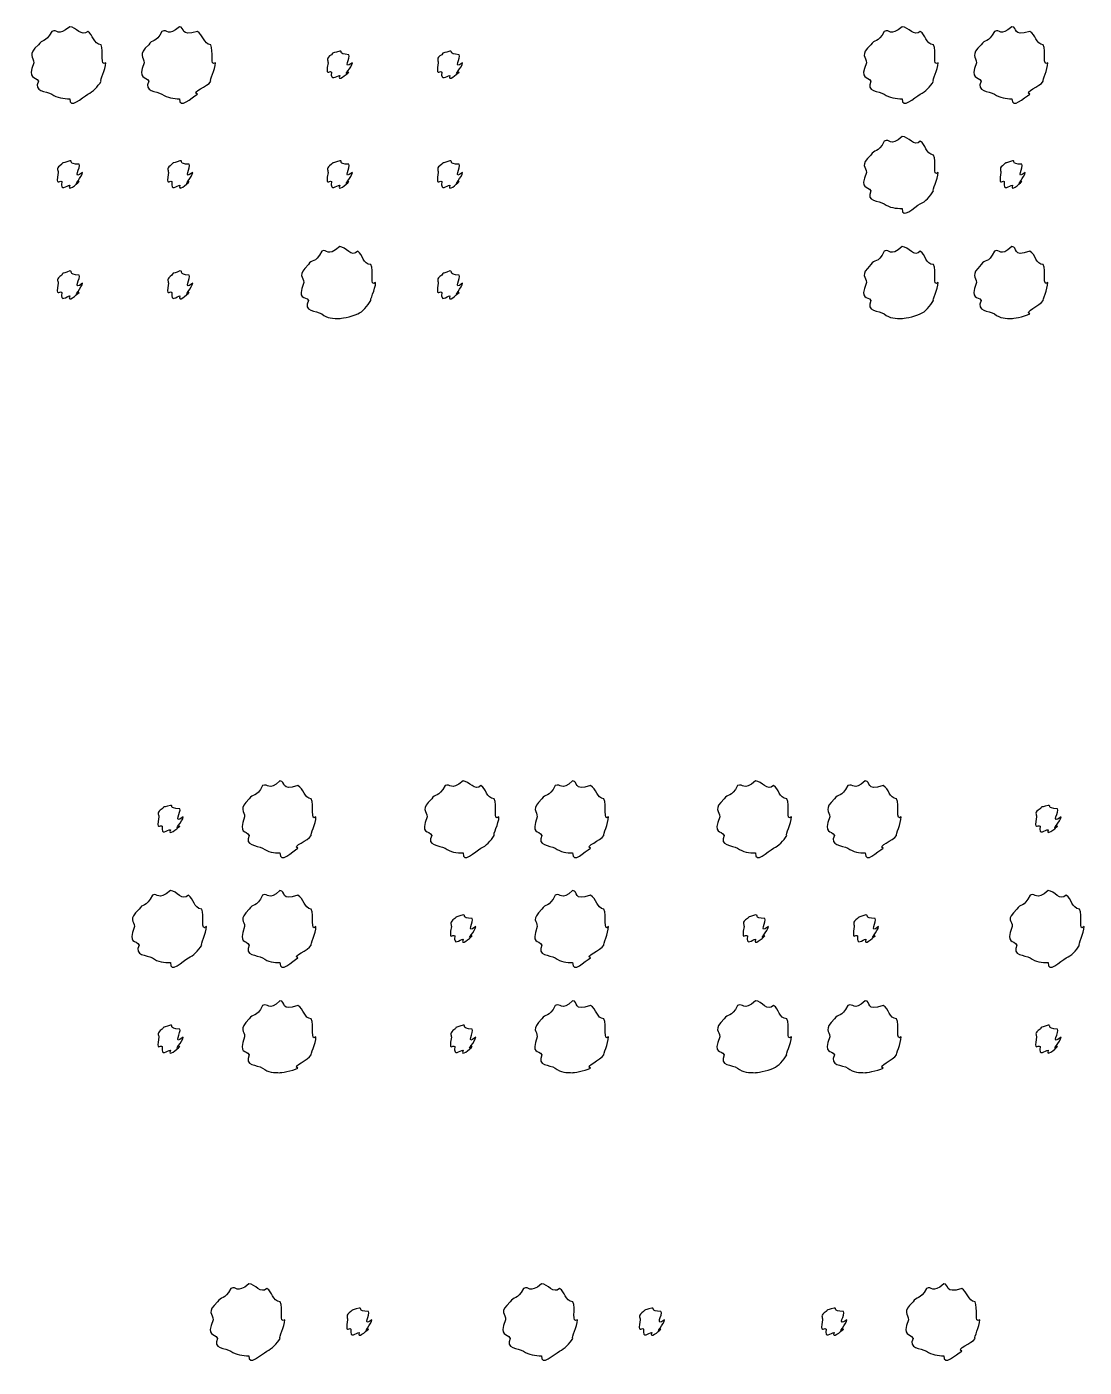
# Model space of a CAD drawing. Header units: millimetres. Extents: x -178 to -32, y 41 to 266.
# Drawn here: x -82.19 to -72.13, y 253.46 to 266.21 of the extents above; entities that cross this region are included whole.
import ezdxf

# ---------------------------------------------------------------- set-up
doc = ezdxf.new("R2010")
doc.units = ezdxf.units.MM
doc.layers.get('0').update_dxf_attribs({"linetype": 'CONTINUOUS'})

msp = doc.modelspace()

# ---------------------------------------------------------------- linework, layer by layer
at = {"color": 0}
for p, q in [((-81.7778, 266.207), (-81.7778, 266.207)), ((-80.736, 266.207), (-80.736, 266.207)), ((-73.8625, 266.207), (-73.8625, 266.207)), ((-72.8207, 266.207), (-72.8207, 266.207)), ((-79.212, 265.975), (-79.212, 265.975)), ((-78.1646, 265.975), (-78.1646, 265.975)), ((-73.8625, 265.165), (-73.8625, 265.165)), ((-81.7778, 264.933), (-81.7778, 264.933)), ((-80.7307, 264.933), (-80.7307, 264.933)), ((-79.212, 264.933), (-79.212, 264.933)), ((-78.1646, 264.933), (-78.1646, 264.933)), ((-72.8151, 264.933), (-72.8151, 264.933)), ((-79.212, 264.118), (-79.212, 264.118)), ((-73.8625, 264.118), (-73.8625, 264.118)), ((-72.8207, 264.118), (-72.8207, 264.118)), ((-81.7778, 263.886), (-81.7778, 263.886)), ((-80.7307, 263.886), (-80.7307, 263.886)), ((-78.1646, 263.886), (-78.1646, 263.886)), ((-79.7796, 259.037), (-79.7796, 259.037)), ((-78.0394, 259.037), (-78.0394, 259.037)), ((-76.9973, 259.037), (-76.9973, 259.037)), ((-75.257, 259.037), (-75.257, 259.037)), ((-74.2153, 259.037), (-74.2153, 259.037)), ((-80.8214, 258.805), (-80.8214, 258.805)), ((-72.4747, 258.805), (-72.4747, 258.805)), ((-80.8214, 257.995), (-80.8214, 257.995)), ((-79.7796, 257.995), (-79.7796, 257.995)), ((-76.9973, 257.995), (-76.9973, 257.995)), ((-72.4747, 257.995), (-72.4747, 257.995)), ((-78.0394, 257.763), (-78.0394, 257.763)), ((-75.257, 257.763), (-75.257, 257.763)), ((-74.2096, 257.763), (-74.2096, 257.763)), ((-79.7796, 256.947), (-79.7796, 256.947)), ((-76.9973, 256.947), (-76.9973, 256.947)), ((-75.257, 256.947), (-75.257, 256.947)), ((-74.2153, 256.947), (-74.2153, 256.947)), ((-80.8214, 256.716), (-80.8214, 256.716)), ((-78.0394, 256.716), (-78.0394, 256.716)), ((-72.4747, 256.716), (-72.4747, 256.716)), ((-80.0746, 254.256), (-80.0746, 254.256)), ((-77.2922, 254.256), (-77.2922, 254.256)), ((-73.4684, 254.256), (-73.4684, 254.256)), ((-79.0272, 254.025), (-79.0272, 254.025)), ((-76.2452, 254.025), (-76.2452, 254.025)), ((-74.5102, 254.025), (-74.5102, 254.025))]:
    msp.add_line(p, q, dxfattribs=at)
for points in [[(-81.7778, 266.207), (-81.9005, 266.105), (-81.8935, 266.192), (-81.9489, 266.163)], [(-81.607, 266.163), (-81.6649, 266.105), (-81.7185, 266.207), (-81.7778, 266.207)], [(-80.736, 266.207), (-80.8489, 266.105), (-80.8464, 266.192), (-80.9015, 266.163)], [(-80.5653, 266.163), (-80.736, 266.105), (-80.6768, 266.207), (-80.736, 266.207)], [(-73.8625, 266.207), (-73.9849, 266.105), (-73.9782, 266.192), (-74.0332, 266.163)], [(-73.6914, 266.163), (-73.7493, 266.105), (-73.8032, 266.207), (-73.8625, 266.207)], [(-72.8207, 266.207), (-72.9336, 266.105), (-72.9308, 266.192), (-72.9858, 266.163)], [(-72.6496, 266.163), (-72.8207, 266.105), (-72.7615, 266.207), (-72.8207, 266.207)], [(-81.9489, 266.163), (-82.0106, 266.047), (-82.0452, 266.091), (-82.0755, 266.036)], [(-81.4804, 266.036), (-81.5587, 266.047), (-81.5545, 266.132), (-81.607, 266.163)], [(-80.9015, 266.163), (-80.9593, 266.047), (-80.9978, 266.091), (-81.0281, 266.036)], [(-80.4383, 266.036), (-80.5074, 266.047), (-80.5102, 266.132), (-80.5653, 266.163)], [(-74.0332, 266.163), (-74.0953, 266.047), (-74.1299, 266.091), (-74.1602, 266.036)], [(-73.5647, 266.036), (-73.6434, 266.047), (-73.6392, 266.132), (-73.6914, 266.163)], [(-72.9858, 266.163), (-73.0437, 266.047), (-73.0825, 266.091), (-73.1128, 266.036)], [(-72.523, 266.036), (-72.5918, 266.047), (-72.5946, 266.132), (-72.6496, 266.163)], [(-82.0755, 266.036), (-82.187, 265.937), (-82.1196, 265.923), (-82.1196, 265.865)], [(-81.4363, 265.865), (-81.4966, 265.818), (-81.45, 265.981), (-81.4804, 266.036)], [(-81.0281, 266.036), (-81.1357, 265.937), (-81.0722, 265.923), (-81.0722, 265.865)], [(-80.3942, 265.865), (-80.4496, 265.818), (-80.4079, 265.981), (-80.4383, 266.036)], [(-79.212, 265.975), (-79.3055, 265.95), (-79.2671, 265.964), (-79.2893, 265.942)], [(-79.1238, 265.942), (-79.2395, 265.95), (-79.1746, 265.975), (-79.212, 265.975)], [(-78.1646, 265.975), (-78.2542, 265.95), (-78.2197, 265.964), (-78.2419, 265.942)], [(-78.0764, 265.942), (-78.1879, 265.95), (-78.1276, 265.975), (-78.1646, 265.975)], [(-74.1602, 266.036), (-74.2717, 265.937), (-74.2043, 265.923), (-74.2043, 265.865)], [(-73.5207, 265.865), (-73.5813, 265.818), (-73.5344, 265.981), (-73.5647, 266.036)], [(-73.1128, 266.036), (-73.2201, 265.937), (-73.1569, 265.923), (-73.1569, 265.865)], [(-72.4789, 265.865), (-72.5339, 265.818), (-72.4927, 265.981), (-72.523, 266.036)], [(-82.1196, 265.865), (-82.187, 265.697), (-82.1044, 265.744), (-82.0755, 265.689)], [(-81.4804, 265.689), (-81.4966, 265.697), (-81.4363, 265.801), (-81.4363, 265.865)], [(-81.0722, 265.865), (-81.1357, 265.697), (-81.057, 265.744), (-81.0281, 265.689)], [(-80.4383, 265.689), (-80.4496, 265.697), (-80.3942, 265.801), (-80.3942, 265.865)], [(-79.2893, 265.942), (-79.3496, 265.906), (-79.3221, 265.894), (-79.3221, 265.865)], [(-79.3221, 265.865), (-79.3496, 265.723), (-79.3111, 265.799), (-79.2893, 265.777)], [(-79.0907, 265.865), (-79.1954, 265.789), (-79.1016, 265.92), (-79.1238, 265.942)], [(-79.1238, 265.777), (-79.1954, 265.723), (-79.0907, 265.828), (-79.0907, 265.865)], [(-78.2419, 265.942), (-78.2983, 265.906), (-78.275, 265.894), (-78.275, 265.865)], [(-78.275, 265.865), (-78.2983, 265.723), (-78.2638, 265.799), (-78.2419, 265.777)], [(-78.0433, 265.865), (-78.1438, 265.789), (-78.0546, 265.92), (-78.0764, 265.942)], [(-78.0764, 265.777), (-78.1438, 265.723), (-78.0433, 265.828), (-78.0433, 265.865)], [(-74.2043, 265.865), (-74.2717, 265.697), (-74.1892, 265.744), (-74.1602, 265.689)], [(-73.5647, 265.689), (-73.5813, 265.697), (-73.5207, 265.801), (-73.5207, 265.865)], [(-73.1569, 265.865), (-73.2201, 265.697), (-73.1418, 265.744), (-73.1128, 265.689)], [(-72.523, 265.689), (-72.5339, 265.697), (-72.4789, 265.801), (-72.4789, 265.865)], [(-79.2893, 265.777), (-79.3055, 265.679), (-79.2409, 265.744), (-79.212, 265.744)], [(-79.212, 265.744), (-79.2395, 265.679), (-79.1457, 265.755), (-79.1238, 265.777)], [(-78.2419, 265.777), (-78.2542, 265.679), (-78.1935, 265.744), (-78.1646, 265.744)], [(-78.1646, 265.744), (-78.1879, 265.679), (-78.0987, 265.755), (-78.0764, 265.777)], [(-82.0755, 265.689), (-82.1277, 265.591), (-82.0039, 265.596), (-81.9489, 265.567)], [(-81.9489, 265.567), (-81.9005, 265.532), (-81.8356, 265.523), (-81.7778, 265.523)], [(-81.7778, 265.523), (-81.7834, 265.414), (-81.6621, 265.537), (-81.607, 265.567)], [(-81.607, 265.567), (-81.5587, 265.591), (-81.5132, 265.636), (-81.4804, 265.689)], [(-81.0281, 265.689), (-81.0779, 265.591), (-80.9565, 265.596), (-80.9015, 265.567)], [(-80.9015, 265.567), (-80.8489, 265.532), (-80.7911, 265.523), (-80.736, 265.523)], [(-80.736, 265.523), (-80.736, 265.414), (-80.6203, 265.537), (-80.5653, 265.567)], [(-80.5653, 265.567), (-80.626, 265.591), (-80.4672, 265.636), (-80.4383, 265.689)], [(-74.1602, 265.689), (-74.2124, 265.591), (-74.0883, 265.596), (-74.0332, 265.567)], [(-74.0332, 265.567), (-73.9849, 265.532), (-73.9203, 265.523), (-73.8625, 265.523)], [(-73.8625, 265.523), (-73.8678, 265.414), (-73.7468, 265.537), (-73.6914, 265.567)], [(-73.6914, 265.567), (-73.6434, 265.591), (-73.5979, 265.636), (-73.5647, 265.689)], [(-73.1128, 265.689), (-73.1622, 265.591), (-73.0412, 265.596), (-72.9858, 265.567)], [(-72.9858, 265.567), (-72.9336, 265.532), (-72.8758, 265.523), (-72.8207, 265.523)], [(-72.8207, 265.523), (-72.8207, 265.414), (-72.705, 265.537), (-72.6496, 265.567)], [(-72.6496, 265.567), (-72.7103, 265.591), (-72.5519, 265.636), (-72.523, 265.689)], [(-74.0332, 265.121), (-74.0953, 265), (-74.1299, 265.047), (-74.1602, 264.988)], [(-73.8625, 265.165), (-73.9849, 265.057), (-73.9782, 265.15), (-74.0332, 265.121)], [(-73.6914, 265.121), (-73.7493, 265.057), (-73.8032, 265.165), (-73.8625, 265.165)], [(-73.5647, 264.988), (-73.6434, 265), (-73.6392, 265.091), (-73.6914, 265.121)], [(-81.7778, 264.933), (-81.8716, 264.903), (-81.8332, 264.922), (-81.855, 264.9)], [(-81.6896, 264.9), (-81.8053, 264.903), (-81.7407, 264.933), (-81.7778, 264.933)], [(-80.7307, 264.933), (-80.82, 264.903), (-80.7858, 264.922), (-80.8076, 264.9)], [(-80.6425, 264.9), (-80.754, 264.903), (-80.6933, 264.933), (-80.7307, 264.933)], [(-79.212, 264.933), (-79.3055, 264.903), (-79.2671, 264.922), (-79.2893, 264.9)], [(-79.1238, 264.9), (-79.2395, 264.903), (-79.1746, 264.933), (-79.212, 264.933)], [(-78.1646, 264.933), (-78.2542, 264.903), (-78.2197, 264.922), (-78.2419, 264.9)], [(-78.0764, 264.9), (-78.1879, 264.903), (-78.1276, 264.933), (-78.1646, 264.933)], [(-74.1602, 264.988), (-74.2717, 264.885), (-74.2043, 264.878), (-74.2043, 264.823)], [(-73.5207, 264.823), (-73.5813, 264.768), (-73.5344, 264.933), (-73.5647, 264.988)], [(-72.8151, 264.933), (-72.9047, 264.903), (-72.8701, 264.922), (-72.8924, 264.9)], [(-72.7269, 264.9), (-72.8384, 264.903), (-72.7781, 264.933), (-72.8151, 264.933)], [(-81.855, 264.9), (-81.9157, 264.859), (-81.8882, 264.852), (-81.8882, 264.823)], [(-81.8882, 264.823), (-81.9157, 264.676), (-81.8773, 264.757), (-81.855, 264.735)], [(-81.6568, 264.823), (-81.7612, 264.742), (-81.6677, 264.878), (-81.6896, 264.9)], [(-81.6896, 264.735), (-81.7612, 264.676), (-81.6568, 264.786), (-81.6568, 264.823)], [(-80.8076, 264.9), (-80.8641, 264.859), (-80.8408, 264.852), (-80.8408, 264.823)], [(-80.8408, 264.823), (-80.8641, 264.676), (-80.8299, 264.757), (-80.8076, 264.735)], [(-80.6094, 264.823), (-80.7099, 264.742), (-80.6203, 264.878), (-80.6425, 264.9)], [(-80.6425, 264.735), (-80.7099, 264.676), (-80.6094, 264.786), (-80.6094, 264.823)], [(-79.2893, 264.9), (-79.3496, 264.859), (-79.3221, 264.852), (-79.3221, 264.823)], [(-79.3221, 264.823), (-79.3496, 264.676), (-79.3111, 264.757), (-79.2893, 264.735)], [(-79.0907, 264.823), (-79.1954, 264.742), (-79.1016, 264.878), (-79.1238, 264.9)], [(-79.1238, 264.735), (-79.1954, 264.676), (-79.0907, 264.786), (-79.0907, 264.823)], [(-78.2419, 264.9), (-78.2983, 264.859), (-78.275, 264.852), (-78.275, 264.823)], [(-78.275, 264.823), (-78.2983, 264.676), (-78.2638, 264.757), (-78.2419, 264.735)], [(-78.0433, 264.823), (-78.1438, 264.742), (-78.0546, 264.878), (-78.0764, 264.9)], [(-78.0764, 264.735), (-78.1438, 264.676), (-78.0433, 264.786), (-78.0433, 264.823)], [(-74.2043, 264.823), (-74.2717, 264.65), (-74.1892, 264.702), (-74.1602, 264.647)], [(-73.5647, 264.647), (-73.5813, 264.65), (-73.5207, 264.76), (-73.5207, 264.823)], [(-72.8924, 264.9), (-72.9488, 264.859), (-72.9255, 264.852), (-72.9255, 264.823)], [(-72.9255, 264.823), (-72.9488, 264.676), (-72.9142, 264.757), (-72.8924, 264.735)], [(-72.6937, 264.823), (-72.7943, 264.742), (-72.705, 264.878), (-72.7269, 264.9)], [(-72.7269, 264.735), (-72.7943, 264.676), (-72.6937, 264.786), (-72.6937, 264.823)], [(-81.855, 264.735), (-81.8716, 264.632), (-81.8067, 264.702), (-81.7778, 264.702)], [(-81.7778, 264.702), (-81.8053, 264.632), (-81.7118, 264.713), (-81.6896, 264.735)], [(-80.8076, 264.735), (-80.82, 264.632), (-80.7597, 264.702), (-80.7307, 264.702)], [(-80.7307, 264.702), (-80.754, 264.632), (-80.6644, 264.713), (-80.6425, 264.735)], [(-79.2893, 264.735), (-79.3055, 264.632), (-79.2409, 264.702), (-79.212, 264.702)], [(-79.212, 264.702), (-79.2395, 264.632), (-79.1457, 264.713), (-79.1238, 264.735)], [(-78.2419, 264.735), (-78.2542, 264.632), (-78.1935, 264.702), (-78.1646, 264.702)], [(-78.1646, 264.702), (-78.1879, 264.632), (-78.0987, 264.713), (-78.0764, 264.735)], [(-72.8924, 264.735), (-72.9047, 264.632), (-72.844, 264.702), (-72.8151, 264.702)], [(-72.8151, 264.702), (-72.8384, 264.632), (-72.7491, 264.713), (-72.7269, 264.735)], [(-74.1602, 264.647), (-74.2124, 264.543), (-74.0883, 264.554), (-74.0332, 264.525)], [(-73.6914, 264.525), (-73.6434, 264.543), (-73.5979, 264.594), (-73.5647, 264.647)], [(-74.0332, 264.525), (-73.9849, 264.484), (-73.9203, 264.481), (-73.8625, 264.481)], [(-73.8625, 264.481), (-73.8678, 264.367), (-73.7468, 264.495), (-73.6914, 264.525)], [(-79.3828, 264.074), (-79.4448, 263.948), (-79.4794, 264.002), (-79.5098, 263.947)], [(-79.212, 264.118), (-79.3344, 264.007), (-79.3277, 264.103), (-79.3828, 264.074)], [(-79.0409, 264.074), (-79.0991, 264.007), (-79.1527, 264.118), (-79.212, 264.118)], [(-78.9143, 263.947), (-78.9929, 263.948), (-78.9887, 264.043), (-79.0409, 264.074)], [(-74.0332, 264.074), (-74.0953, 263.948), (-74.1299, 264.002), (-74.1602, 263.947)], [(-73.8625, 264.118), (-73.9849, 264.007), (-73.9782, 264.103), (-74.0332, 264.074)], [(-73.6914, 264.074), (-73.7493, 264.007), (-73.8032, 264.118), (-73.8625, 264.118)], [(-73.5647, 263.947), (-73.6434, 263.948), (-73.6392, 264.043), (-73.6914, 264.074)], [(-72.9858, 264.074), (-73.0437, 263.948), (-73.0825, 264.002), (-73.1128, 263.947)], [(-72.8207, 264.118), (-72.9336, 264.007), (-72.9308, 264.103), (-72.9858, 264.074)], [(-72.6496, 264.074), (-72.8207, 264.007), (-72.7615, 264.118), (-72.8207, 264.118)], [(-72.523, 263.947), (-72.5918, 263.948), (-72.5946, 264.043), (-72.6496, 264.074)], [(-79.5098, 263.947), (-79.6212, 263.838), (-79.5539, 263.834), (-79.5539, 263.776)], [(-78.8702, 263.776), (-78.9309, 263.721), (-78.8839, 263.892), (-78.9143, 263.947)], [(-74.1602, 263.947), (-74.2717, 263.838), (-74.2043, 263.834), (-74.2043, 263.776)], [(-73.5207, 263.776), (-73.5813, 263.721), (-73.5344, 263.892), (-73.5647, 263.947)], [(-73.1128, 263.947), (-73.2201, 263.838), (-73.1569, 263.834), (-73.1569, 263.776)], [(-72.4789, 263.776), (-72.5339, 263.721), (-72.4927, 263.892), (-72.523, 263.947)], [(-81.855, 263.847), (-81.9157, 263.805), (-81.8882, 263.799), (-81.8882, 263.77)], [(-81.7778, 263.886), (-81.8716, 263.853), (-81.8332, 263.872), (-81.855, 263.847)], [(-81.6896, 263.847), (-81.8053, 263.853), (-81.7407, 263.886), (-81.7778, 263.886)], [(-81.6568, 263.77), (-81.7612, 263.688), (-81.6677, 263.826), (-81.6896, 263.847)], [(-80.8076, 263.847), (-80.8641, 263.805), (-80.8408, 263.799), (-80.8408, 263.77)], [(-80.7307, 263.886), (-80.82, 263.853), (-80.7858, 263.872), (-80.8076, 263.847)], [(-80.6425, 263.847), (-80.754, 263.853), (-80.6933, 263.886), (-80.7307, 263.886)], [(-80.6094, 263.77), (-80.7099, 263.688), (-80.6203, 263.826), (-80.6425, 263.847)], [(-78.2419, 263.847), (-78.2983, 263.805), (-78.275, 263.799), (-78.275, 263.77)], [(-78.1646, 263.886), (-78.2542, 263.853), (-78.2197, 263.872), (-78.2419, 263.847)], [(-78.0764, 263.847), (-78.1879, 263.853), (-78.1276, 263.886), (-78.1646, 263.886)], [(-78.0433, 263.77), (-78.1438, 263.688), (-78.0546, 263.826), (-78.0764, 263.847)], [(-81.8882, 263.77), (-81.9157, 263.624), (-81.8773, 263.707), (-81.855, 263.682)], [(-81.855, 263.682), (-81.8716, 263.577), (-81.8067, 263.649), (-81.7778, 263.649)], [(-81.7778, 263.649), (-81.8053, 263.577), (-81.7118, 263.66), (-81.6896, 263.682)], [(-81.6896, 263.682), (-81.7612, 263.624), (-81.6568, 263.737), (-81.6568, 263.77)], [(-80.8408, 263.77), (-80.8641, 263.624), (-80.8299, 263.707), (-80.8076, 263.682)], [(-80.8076, 263.682), (-80.82, 263.577), (-80.7597, 263.649), (-80.7307, 263.649)], [(-80.7307, 263.649), (-80.754, 263.577), (-80.6644, 263.66), (-80.6425, 263.682)], [(-80.6425, 263.682), (-80.7099, 263.624), (-80.6094, 263.737), (-80.6094, 263.77)], [(-79.5539, 263.776), (-79.6212, 263.599), (-79.5387, 263.656), (-79.5098, 263.605)], [(-78.9143, 263.605), (-78.9309, 263.599), (-78.8702, 263.712), (-78.8702, 263.776)], [(-78.275, 263.77), (-78.2983, 263.624), (-78.2638, 263.707), (-78.2419, 263.682)], [(-78.2419, 263.682), (-78.2542, 263.577), (-78.1935, 263.649), (-78.1646, 263.649)], [(-78.1646, 263.649), (-78.1879, 263.577), (-78.0987, 263.66), (-78.0764, 263.682)], [(-78.0764, 263.682), (-78.1438, 263.624), (-78.0433, 263.737), (-78.0433, 263.77)], [(-74.2043, 263.776), (-74.2717, 263.599), (-74.1892, 263.656), (-74.1602, 263.605)], [(-73.5647, 263.605), (-73.5813, 263.599), (-73.5207, 263.712), (-73.5207, 263.776)], [(-73.1569, 263.776), (-73.2201, 263.599), (-73.1418, 263.656), (-73.1128, 263.605)], [(-72.523, 263.605), (-72.5339, 263.599), (-72.4789, 263.712), (-72.4789, 263.776)], [(-79.5098, 263.605), (-79.562, 263.496), (-79.4378, 263.511), (-79.3828, 263.478)], [(-79.0409, 263.478), (-78.9929, 263.496), (-78.9474, 263.553), (-78.9143, 263.605)], [(-74.1602, 263.605), (-74.2124, 263.496), (-74.0883, 263.511), (-74.0332, 263.478)], [(-73.6914, 263.478), (-73.6434, 263.496), (-73.5979, 263.553), (-73.5647, 263.605)], [(-73.1128, 263.605), (-73.1622, 263.496), (-73.0412, 263.511), (-72.9858, 263.478)], [(-72.6496, 263.478), (-72.7103, 263.496), (-72.5519, 263.553), (-72.523, 263.605)], [(-79.3828, 263.478), (-79.3344, 263.434), (-79.2699, 263.434), (-79.212, 263.434)], [(-79.212, 263.434), (-79.2173, 263.434), (-79.0963, 263.448), (-79.0409, 263.478)], [(-74.0332, 263.478), (-73.9849, 263.434), (-73.9203, 263.434), (-73.8625, 263.434)], [(-73.8625, 263.434), (-73.8678, 263.434), (-73.7468, 263.448), (-73.6914, 263.478)], [(-72.9858, 263.478), (-72.9336, 263.434), (-72.8758, 263.434), (-72.8207, 263.434)], [(-72.8207, 263.434), (-72.8207, 263.434), (-72.705, 263.448), (-72.6496, 263.478)], [(-79.9451, 258.993), (-80.0029, 258.877), (-80.0414, 258.921), (-80.0717, 258.866)], [(-79.7796, 259.037), (-79.8929, 258.935), (-79.8901, 259.021), (-79.9451, 258.993)], [(-79.6089, 258.993), (-79.7796, 258.935), (-79.7204, 259.037), (-79.7796, 259.037)], [(-79.4819, 258.866), (-79.551, 258.877), (-79.5539, 258.962), (-79.6089, 258.993)], [(-78.2101, 258.993), (-78.2722, 258.877), (-78.3064, 258.921), (-78.3368, 258.866)], [(-78.0394, 259.037), (-78.1618, 258.935), (-78.1551, 259.021), (-78.2101, 258.993)], [(-77.8683, 258.993), (-77.9261, 258.935), (-77.9801, 259.037), (-78.0394, 259.037)], [(-77.7416, 258.866), (-77.8203, 258.877), (-77.8161, 258.962), (-77.8683, 258.993)], [(-77.1627, 258.993), (-77.2206, 258.877), (-77.2594, 258.921), (-77.2897, 258.866)], [(-76.9973, 259.037), (-77.1105, 258.935), (-77.1077, 259.021), (-77.1627, 258.993)], [(-76.8265, 258.993), (-76.9973, 258.935), (-76.9384, 259.037), (-76.9973, 259.037)], [(-76.6999, 258.866), (-76.7687, 258.877), (-76.7715, 258.962), (-76.8265, 258.993)], [(-75.4278, 258.993), (-75.4899, 258.877), (-75.5244, 258.921), (-75.5548, 258.866)], [(-75.257, 259.037), (-75.3798, 258.935), (-75.3727, 259.021), (-75.4278, 258.993)], [(-75.0863, 258.993), (-75.1441, 258.935), (-75.1978, 259.037), (-75.257, 259.037)], [(-74.9593, 258.866), (-75.0379, 258.877), (-75.0337, 258.962), (-75.0863, 258.993)], [(-74.3807, 258.993), (-74.4386, 258.877), (-74.477, 258.921), (-74.5074, 258.866)], [(-74.2153, 259.037), (-74.3282, 258.935), (-74.3253, 259.021), (-74.3807, 258.993)], [(-74.0442, 258.993), (-74.2153, 258.935), (-74.156, 259.037), (-74.2153, 259.037)], [(-73.9175, 258.866), (-73.9863, 258.877), (-73.9891, 258.962), (-74.0442, 258.993)], [(-80.0717, 258.866), (-80.1793, 258.767), (-80.1158, 258.753), (-80.1158, 258.695)], [(-79.4378, 258.695), (-79.4932, 258.648), (-79.4519, 258.811), (-79.4819, 258.866)], [(-78.3368, 258.866), (-78.4486, 258.767), (-78.3809, 258.753), (-78.3809, 258.695)], [(-77.6975, 258.695), (-77.7582, 258.648), (-77.7113, 258.811), (-77.7416, 258.866)], [(-77.2897, 258.866), (-77.397, 258.767), (-77.3338, 258.753), (-77.3338, 258.695)], [(-76.6558, 258.695), (-76.7108, 258.648), (-76.6695, 258.811), (-76.6999, 258.866)], [(-75.5548, 258.866), (-75.6662, 258.767), (-75.5989, 258.753), (-75.5989, 258.695)], [(-74.9152, 258.695), (-74.9759, 258.648), (-74.9289, 258.811), (-74.9593, 258.866)], [(-74.5074, 258.866), (-74.615, 258.767), (-74.5515, 258.753), (-74.5515, 258.695)], [(-73.8734, 258.695), (-73.9285, 258.648), (-73.8872, 258.811), (-73.9175, 258.866)], [(-80.8986, 258.772), (-80.9593, 258.736), (-80.9318, 258.724), (-80.9318, 258.695)], [(-80.9318, 258.695), (-80.9593, 258.553), (-80.9209, 258.629), (-80.8986, 258.607)], [(-80.8214, 258.805), (-80.9152, 258.781), (-80.8768, 258.794), (-80.8986, 258.772)], [(-80.7332, 258.772), (-80.8489, 258.781), (-80.7843, 258.805), (-80.8214, 258.805)], [(-80.7004, 258.695), (-80.8048, 258.619), (-80.7113, 258.75), (-80.7332, 258.772)], [(-80.7332, 258.607), (-80.8048, 258.553), (-80.7004, 258.658), (-80.7004, 258.695)], [(-80.1158, 258.695), (-80.1793, 258.527), (-80.1007, 258.574), (-80.0717, 258.519)], [(-79.4819, 258.519), (-79.4932, 258.527), (-79.4378, 258.632), (-79.4378, 258.695)], [(-78.3809, 258.695), (-78.4486, 258.527), (-78.3657, 258.574), (-78.3368, 258.519)], [(-77.7416, 258.519), (-77.7582, 258.527), (-77.6975, 258.632), (-77.6975, 258.695)], [(-77.3338, 258.695), (-77.397, 258.527), (-77.3187, 258.574), (-77.2897, 258.519)], [(-76.6999, 258.519), (-76.7108, 258.527), (-76.6558, 258.632), (-76.6558, 258.695)], [(-75.5989, 258.695), (-75.6662, 258.527), (-75.5837, 258.574), (-75.5548, 258.519)], [(-74.9593, 258.519), (-74.9759, 258.527), (-74.9152, 258.632), (-74.9152, 258.695)], [(-74.5515, 258.695), (-74.615, 258.527), (-74.5363, 258.574), (-74.5074, 258.519)], [(-73.9175, 258.519), (-73.9285, 258.527), (-73.8734, 258.632), (-73.8734, 258.695)], [(-72.5519, 258.772), (-72.6126, 258.736), (-72.5851, 258.724), (-72.5851, 258.695)], [(-72.5851, 258.695), (-72.6126, 258.553), (-72.5738, 258.629), (-72.5519, 258.607)], [(-72.4747, 258.805), (-72.5685, 258.781), (-72.5297, 258.794), (-72.5519, 258.772)], [(-72.3865, 258.772), (-72.5022, 258.781), (-72.4376, 258.805), (-72.4747, 258.805)], [(-72.3533, 258.695), (-72.4581, 258.619), (-72.3646, 258.75), (-72.3865, 258.772)], [(-72.3865, 258.607), (-72.4581, 258.553), (-72.3533, 258.658), (-72.3533, 258.695)], [(-80.8986, 258.607), (-80.9152, 258.509), (-80.8503, 258.574), (-80.8214, 258.574)], [(-80.8214, 258.574), (-80.8489, 258.509), (-80.7554, 258.585), (-80.7332, 258.607)], [(-72.5519, 258.607), (-72.5685, 258.509), (-72.5036, 258.574), (-72.4747, 258.574)], [(-72.4747, 258.574), (-72.5022, 258.509), (-72.4087, 258.585), (-72.3865, 258.607)], [(-80.0717, 258.519), (-80.1215, 258.421), (-80.0001, 258.426), (-79.9451, 258.397)], [(-79.6089, 258.397), (-79.6696, 258.421), (-79.5108, 258.466), (-79.4819, 258.519)], [(-78.3368, 258.519), (-78.3893, 258.421), (-78.2652, 258.426), (-78.2101, 258.397)], [(-77.8683, 258.397), (-77.8203, 258.421), (-77.7748, 258.466), (-77.7416, 258.519)], [(-77.2897, 258.519), (-77.3391, 258.421), (-77.2178, 258.426), (-77.1627, 258.397)], [(-76.8265, 258.397), (-76.8872, 258.421), (-76.7288, 258.466), (-76.6999, 258.519)], [(-75.5548, 258.519), (-75.607, 258.421), (-75.4832, 258.426), (-75.4278, 258.397)], [(-75.0863, 258.397), (-75.0379, 258.421), (-74.9924, 258.466), (-74.9593, 258.519)], [(-74.5074, 258.519), (-74.5571, 258.421), (-74.4358, 258.426), (-74.3807, 258.397)], [(-74.0442, 258.397), (-74.1049, 258.421), (-73.9465, 258.466), (-73.9175, 258.519)], [(-79.9451, 258.397), (-79.8929, 258.361), (-79.8347, 258.353), (-79.7796, 258.353)], [(-79.7796, 258.353), (-79.7796, 258.244), (-79.6639, 258.367), (-79.6089, 258.397)], [(-78.2101, 258.397), (-78.1618, 258.361), (-78.0972, 258.353), (-78.0394, 258.353)], [(-78.0394, 258.353), (-78.0447, 258.244), (-77.9233, 258.367), (-77.8683, 258.397)], [(-77.1627, 258.397), (-77.1105, 258.361), (-77.0527, 258.353), (-76.9973, 258.353)], [(-76.9973, 258.353), (-76.9973, 258.244), (-76.8816, 258.367), (-76.8265, 258.397)], [(-75.4278, 258.397), (-75.3798, 258.361), (-75.3149, 258.353), (-75.257, 258.353)], [(-75.257, 258.353), (-75.2627, 258.244), (-75.1413, 258.367), (-75.0863, 258.397)], [(-74.3807, 258.397), (-74.3282, 258.361), (-74.2703, 258.353), (-74.2153, 258.353)], [(-74.2153, 258.353), (-74.2153, 258.244), (-74.0996, 258.367), (-74.0442, 258.397)], [(-80.9925, 257.951), (-81.0542, 257.829), (-81.0888, 257.876), (-81.1191, 257.818)], [(-80.8214, 257.995), (-80.9442, 257.888), (-80.9371, 257.98), (-80.9925, 257.951)], [(-80.6506, 257.951), (-80.7085, 257.888), (-80.7621, 257.995), (-80.8214, 257.995)], [(-80.524, 257.818), (-80.6023, 257.829), (-80.5984, 257.92), (-80.6506, 257.951)], [(-79.9451, 257.951), (-80.0029, 257.829), (-80.0414, 257.876), (-80.0717, 257.818)], [(-79.7796, 257.995), (-79.8929, 257.888), (-79.8901, 257.98), (-79.9451, 257.951)], [(-79.6089, 257.951), (-79.7796, 257.888), (-79.7204, 257.995), (-79.7796, 257.995)], [(-79.4819, 257.818), (-79.551, 257.829), (-79.5539, 257.92), (-79.6089, 257.951)], [(-77.1627, 257.951), (-77.2206, 257.829), (-77.2594, 257.876), (-77.2897, 257.818)], [(-76.9973, 257.995), (-77.1105, 257.888), (-77.1077, 257.98), (-77.1627, 257.951)], [(-76.8265, 257.951), (-76.9973, 257.888), (-76.9384, 257.995), (-76.9973, 257.995)], [(-76.6999, 257.818), (-76.7687, 257.829), (-76.7715, 257.92), (-76.8265, 257.951)], [(-72.6458, 257.951), (-72.7075, 257.829), (-72.7421, 257.876), (-72.7724, 257.818)], [(-72.4747, 257.995), (-72.5974, 257.888), (-72.5904, 257.98), (-72.6458, 257.951)], [(-72.3039, 257.951), (-72.3618, 257.888), (-72.4154, 257.995), (-72.4747, 257.995)], [(-72.1769, 257.818), (-72.2556, 257.829), (-72.2514, 257.92), (-72.3039, 257.951)], [(-81.1191, 257.818), (-81.2306, 257.715), (-81.1632, 257.708), (-81.1632, 257.653)], [(-80.4799, 257.653), (-80.5402, 257.598), (-80.4937, 257.763), (-80.524, 257.818)], [(-80.0717, 257.818), (-80.1793, 257.715), (-80.1158, 257.708), (-80.1158, 257.653)], [(-79.4378, 257.653), (-79.4932, 257.598), (-79.4519, 257.763), (-79.4819, 257.818)], [(-77.2897, 257.818), (-77.397, 257.715), (-77.3338, 257.708), (-77.3338, 257.653)], [(-76.6558, 257.653), (-76.7108, 257.598), (-76.6695, 257.763), (-76.6999, 257.818)], [(-72.7724, 257.818), (-72.8839, 257.715), (-72.8165, 257.708), (-72.8165, 257.653)], [(-72.1328, 257.653), (-72.1935, 257.598), (-72.1466, 257.763), (-72.1769, 257.818)], [(-78.1163, 257.73), (-78.177, 257.689), (-78.1495, 257.682), (-78.1495, 257.653)], [(-78.0394, 257.763), (-78.1329, 257.733), (-78.0944, 257.753), (-78.1163, 257.73)], [(-77.9512, 257.73), (-78.0669, 257.733), (-78.002, 257.763), (-78.0394, 257.763)], [(-77.918, 257.653), (-78.0228, 257.572), (-77.929, 257.708), (-77.9512, 257.73)], [(-75.3343, 257.73), (-75.395, 257.689), (-75.3671, 257.682), (-75.3671, 257.653)], [(-75.257, 257.763), (-75.3509, 257.733), (-75.3121, 257.753), (-75.3343, 257.73)], [(-75.1688, 257.73), (-75.2845, 257.733), (-75.2196, 257.763), (-75.257, 257.763)], [(-75.1357, 257.653), (-75.2404, 257.572), (-75.1466, 257.708), (-75.1688, 257.73)], [(-74.2869, 257.73), (-74.3433, 257.689), (-74.32, 257.682), (-74.32, 257.653)], [(-74.2096, 257.763), (-74.2992, 257.733), (-74.2647, 257.753), (-74.2869, 257.73)], [(-74.1214, 257.73), (-74.2333, 257.733), (-74.1726, 257.763), (-74.2096, 257.763)], [(-74.0883, 257.653), (-74.1892, 257.572), (-74.0996, 257.708), (-74.1214, 257.73)], [(-81.1632, 257.653), (-81.2306, 257.479), (-81.1481, 257.532), (-81.1191, 257.477)], [(-80.524, 257.477), (-80.5402, 257.479), (-80.4799, 257.59), (-80.4799, 257.653)], [(-80.1158, 257.653), (-80.1793, 257.479), (-80.1007, 257.532), (-80.0717, 257.477)], [(-79.4819, 257.477), (-79.4932, 257.479), (-79.4378, 257.59), (-79.4378, 257.653)], [(-78.1495, 257.653), (-78.177, 257.506), (-78.1385, 257.587), (-78.1163, 257.565)], [(-78.1163, 257.565), (-78.1329, 257.462), (-78.0683, 257.532), (-78.0394, 257.532)], [(-78.0394, 257.532), (-78.0669, 257.462), (-77.9731, 257.543), (-77.9512, 257.565)], [(-77.9512, 257.565), (-78.0228, 257.506), (-77.918, 257.616), (-77.918, 257.653)], [(-77.3338, 257.653), (-77.397, 257.479), (-77.3187, 257.532), (-77.2897, 257.477)], [(-76.6999, 257.477), (-76.7108, 257.479), (-76.6558, 257.59), (-76.6558, 257.653)], [(-75.3671, 257.653), (-75.395, 257.506), (-75.3562, 257.587), (-75.3343, 257.565)], [(-75.3343, 257.565), (-75.3509, 257.462), (-75.286, 257.532), (-75.257, 257.532)], [(-75.257, 257.532), (-75.2845, 257.462), (-75.1907, 257.543), (-75.1688, 257.565)], [(-75.1688, 257.565), (-75.2404, 257.506), (-75.1357, 257.616), (-75.1357, 257.653)], [(-74.32, 257.653), (-74.3433, 257.506), (-74.3088, 257.587), (-74.2869, 257.565)], [(-74.2869, 257.565), (-74.2992, 257.462), (-74.2386, 257.532), (-74.2096, 257.532)], [(-74.2096, 257.532), (-74.2333, 257.462), (-74.1437, 257.543), (-74.1214, 257.565)], [(-74.1214, 257.565), (-74.1892, 257.506), (-74.0883, 257.616), (-74.0883, 257.653)], [(-72.8165, 257.653), (-72.8839, 257.479), (-72.8013, 257.532), (-72.7724, 257.477)], [(-72.1769, 257.477), (-72.1935, 257.479), (-72.1328, 257.59), (-72.1328, 257.653)], [(-81.1191, 257.477), (-81.1717, 257.374), (-81.0475, 257.385), (-80.9925, 257.356)], [(-80.6506, 257.356), (-80.6023, 257.374), (-80.5568, 257.424), (-80.524, 257.477)], [(-80.0717, 257.477), (-80.1215, 257.374), (-80.0001, 257.385), (-79.9451, 257.356)], [(-79.6089, 257.356), (-79.6696, 257.374), (-79.5108, 257.424), (-79.4819, 257.477)], [(-77.2897, 257.477), (-77.3391, 257.374), (-77.2178, 257.385), (-77.1627, 257.356)], [(-76.8265, 257.356), (-76.8872, 257.374), (-76.7288, 257.424), (-76.6999, 257.477)], [(-72.7724, 257.477), (-72.8246, 257.374), (-72.7008, 257.385), (-72.6458, 257.356)], [(-72.3039, 257.356), (-72.2556, 257.374), (-72.2101, 257.424), (-72.1769, 257.477)], [(-80.9925, 257.356), (-80.9442, 257.314), (-80.8792, 257.312), (-80.8214, 257.312)], [(-80.8214, 257.312), (-80.827, 257.197), (-80.7057, 257.325), (-80.6506, 257.356)], [(-79.9451, 257.356), (-79.8929, 257.314), (-79.8347, 257.312), (-79.7796, 257.312)], [(-79.7796, 257.312), (-79.7796, 257.197), (-79.6639, 257.325), (-79.6089, 257.356)], [(-77.1627, 257.356), (-77.1105, 257.314), (-77.0527, 257.312), (-76.9973, 257.312)], [(-76.9973, 257.312), (-76.9973, 257.197), (-76.8816, 257.325), (-76.8265, 257.356)], [(-72.6458, 257.356), (-72.5974, 257.314), (-72.5325, 257.312), (-72.4747, 257.312)], [(-72.4747, 257.312), (-72.4803, 257.197), (-72.359, 257.325), (-72.3039, 257.356)], [(-79.9451, 256.903), (-80.0029, 256.778), (-80.0414, 256.832), (-80.0717, 256.777)], [(-79.7796, 256.947), (-79.8929, 256.837), (-79.8901, 256.933), (-79.9451, 256.903)], [(-79.6089, 256.903), (-79.7796, 256.837), (-79.7204, 256.947), (-79.7796, 256.947)], [(-79.4819, 256.777), (-79.551, 256.778), (-79.5539, 256.873), (-79.6089, 256.903)], [(-77.1627, 256.903), (-77.2206, 256.778), (-77.2594, 256.832), (-77.2897, 256.777)], [(-76.9973, 256.947), (-77.1105, 256.837), (-77.1077, 256.933), (-77.1627, 256.903)], [(-76.8265, 256.903), (-76.9973, 256.837), (-76.9384, 256.947), (-76.9973, 256.947)], [(-76.6999, 256.777), (-76.7687, 256.778), (-76.7715, 256.873), (-76.8265, 256.903)], [(-75.4278, 256.903), (-75.4899, 256.778), (-75.5244, 256.832), (-75.5548, 256.777)], [(-75.257, 256.947), (-75.3798, 256.837), (-75.3727, 256.933), (-75.4278, 256.903)], [(-75.0863, 256.903), (-75.1441, 256.837), (-75.1978, 256.947), (-75.257, 256.947)], [(-74.9593, 256.777), (-75.0379, 256.778), (-75.0337, 256.873), (-75.0863, 256.903)], [(-74.3807, 256.903), (-74.4386, 256.778), (-74.477, 256.832), (-74.5074, 256.777)], [(-74.2153, 256.947), (-74.3282, 256.837), (-74.3253, 256.933), (-74.3807, 256.903)], [(-74.0442, 256.903), (-74.2153, 256.837), (-74.156, 256.947), (-74.2153, 256.947)], [(-73.9175, 256.777), (-73.9863, 256.778), (-73.9891, 256.873), (-74.0442, 256.903)], [(-80.0717, 256.777), (-80.1793, 256.668), (-80.1158, 256.664), (-80.1158, 256.606)], [(-79.4378, 256.606), (-79.4932, 256.551), (-79.4519, 256.722), (-79.4819, 256.777)], [(-77.2897, 256.777), (-77.397, 256.668), (-77.3338, 256.664), (-77.3338, 256.606)], [(-76.6558, 256.606), (-76.7108, 256.551), (-76.6695, 256.722), (-76.6999, 256.777)], [(-75.5548, 256.777), (-75.6662, 256.668), (-75.5989, 256.664), (-75.5989, 256.606)], [(-74.9152, 256.606), (-74.9759, 256.551), (-74.9289, 256.722), (-74.9593, 256.777)], [(-74.5074, 256.777), (-74.615, 256.668), (-74.5515, 256.664), (-74.5515, 256.606)], [(-73.8734, 256.606), (-73.9285, 256.551), (-73.8872, 256.722), (-73.9175, 256.777)], [(-80.8986, 256.678), (-80.9593, 256.635), (-80.9318, 256.629), (-80.9318, 256.6)], [(-80.8214, 256.716), (-80.9152, 256.683), (-80.8768, 256.702), (-80.8986, 256.678)], [(-80.7332, 256.678), (-80.8489, 256.683), (-80.7843, 256.716), (-80.8214, 256.716)], [(-80.7004, 256.6), (-80.8048, 256.518), (-80.7113, 256.655), (-80.7332, 256.678)], [(-78.1163, 256.678), (-78.177, 256.635), (-78.1495, 256.629), (-78.1495, 256.6)], [(-78.0394, 256.716), (-78.1329, 256.683), (-78.0944, 256.702), (-78.1163, 256.678)], [(-77.9512, 256.678), (-78.0669, 256.683), (-78.002, 256.716), (-78.0394, 256.716)], [(-77.918, 256.6), (-78.0228, 256.518), (-77.929, 256.655), (-77.9512, 256.678)], [(-72.5519, 256.678), (-72.6126, 256.635), (-72.5851, 256.629), (-72.5851, 256.6)], [(-72.4747, 256.716), (-72.5685, 256.683), (-72.5297, 256.702), (-72.5519, 256.678)], [(-72.3865, 256.678), (-72.5022, 256.683), (-72.4376, 256.716), (-72.4747, 256.716)], [(-72.3533, 256.6), (-72.4581, 256.518), (-72.3646, 256.655), (-72.3865, 256.678)], [(-80.9318, 256.6), (-80.9593, 256.454), (-80.9209, 256.537), (-80.8986, 256.512)], [(-80.7332, 256.512), (-80.8048, 256.454), (-80.7004, 256.567), (-80.7004, 256.6)], [(-80.1158, 256.606), (-80.1793, 256.43), (-80.1007, 256.486), (-80.0717, 256.435)], [(-79.4819, 256.435), (-79.4932, 256.43), (-79.4378, 256.542), (-79.4378, 256.606)], [(-78.1495, 256.6), (-78.177, 256.454), (-78.1385, 256.537), (-78.1163, 256.512)], [(-77.9512, 256.512), (-78.0228, 256.454), (-77.918, 256.567), (-77.918, 256.6)], [(-77.3338, 256.606), (-77.397, 256.43), (-77.3187, 256.486), (-77.2897, 256.435)], [(-76.6999, 256.435), (-76.7108, 256.43), (-76.6558, 256.542), (-76.6558, 256.606)], [(-75.5989, 256.606), (-75.6662, 256.43), (-75.5837, 256.486), (-75.5548, 256.435)], [(-74.9593, 256.435), (-74.9759, 256.43), (-74.9152, 256.542), (-74.9152, 256.606)], [(-74.5515, 256.606), (-74.615, 256.43), (-74.5363, 256.486), (-74.5074, 256.435)], [(-73.9175, 256.435), (-73.9285, 256.43), (-73.8734, 256.542), (-73.8734, 256.606)], [(-72.5851, 256.6), (-72.6126, 256.454), (-72.5738, 256.537), (-72.5519, 256.512)], [(-72.3865, 256.512), (-72.4581, 256.454), (-72.3533, 256.567), (-72.3533, 256.6)], [(-80.8986, 256.512), (-80.9152, 256.407), (-80.8503, 256.479), (-80.8214, 256.479)], [(-80.8214, 256.479), (-80.8489, 256.407), (-80.7554, 256.49), (-80.7332, 256.512)], [(-80.0717, 256.435), (-80.1215, 256.326), (-80.0001, 256.341), (-79.9451, 256.308)], [(-79.6089, 256.308), (-79.6696, 256.326), (-79.5108, 256.383), (-79.4819, 256.435)], [(-78.1163, 256.512), (-78.1329, 256.407), (-78.0683, 256.479), (-78.0394, 256.479)], [(-78.0394, 256.479), (-78.0669, 256.407), (-77.9731, 256.49), (-77.9512, 256.512)], [(-77.2897, 256.435), (-77.3391, 256.326), (-77.2178, 256.341), (-77.1627, 256.308)], [(-76.8265, 256.308), (-76.8872, 256.326), (-76.7288, 256.383), (-76.6999, 256.435)], [(-75.5548, 256.435), (-75.607, 256.326), (-75.4832, 256.341), (-75.4278, 256.308)], [(-75.0863, 256.308), (-75.0379, 256.326), (-74.9924, 256.383), (-74.9593, 256.435)], [(-74.5074, 256.435), (-74.5571, 256.326), (-74.4358, 256.341), (-74.3807, 256.308)], [(-74.0442, 256.308), (-74.1049, 256.326), (-73.9465, 256.383), (-73.9175, 256.435)], [(-72.5519, 256.512), (-72.5685, 256.407), (-72.5036, 256.479), (-72.4747, 256.479)], [(-72.4747, 256.479), (-72.5022, 256.407), (-72.4087, 256.49), (-72.3865, 256.512)], [(-79.9451, 256.308), (-79.8929, 256.264), (-79.8347, 256.264), (-79.7796, 256.264)], [(-79.7796, 256.264), (-79.7796, 256.264), (-79.6639, 256.278), (-79.6089, 256.308)], [(-77.1627, 256.308), (-77.1105, 256.264), (-77.0527, 256.264), (-76.9973, 256.264)], [(-76.9973, 256.264), (-76.9973, 256.264), (-76.8816, 256.278), (-76.8265, 256.308)], [(-75.4278, 256.308), (-75.3798, 256.264), (-75.3149, 256.264), (-75.257, 256.264)], [(-75.257, 256.264), (-75.2627, 256.264), (-75.1413, 256.278), (-75.0863, 256.308)], [(-74.3807, 256.308), (-74.3282, 256.264), (-74.2703, 256.264), (-74.2153, 256.264)], [(-74.2153, 256.264), (-74.2153, 256.264), (-74.0996, 256.278), (-74.0442, 256.308)], [(-80.0746, 254.256), (-80.1973, 254.155), (-80.1903, 254.241), (-80.2457, 254.212)], [(-79.9038, 254.212), (-79.9617, 254.155), (-80.0153, 254.256), (-80.0746, 254.256)], [(-77.2922, 254.256), (-77.415, 254.155), (-77.4083, 254.241), (-77.4633, 254.212)], [(-77.1215, 254.212), (-77.1793, 254.155), (-77.2329, 254.256), (-77.2922, 254.256)], [(-73.4684, 254.256), (-73.5813, 254.155), (-73.5785, 254.241), (-73.6335, 254.212)], [(-73.2973, 254.212), (-73.4684, 254.155), (-73.4092, 254.256), (-73.4684, 254.256)], [(-80.2457, 254.212), (-80.3074, 254.096), (-80.342, 254.14), (-80.3723, 254.085)], [(-79.7768, 254.085), (-79.8555, 254.096), (-79.8513, 254.182), (-79.9038, 254.212)], [(-77.4633, 254.212), (-77.5254, 254.096), (-77.5596, 254.14), (-77.5899, 254.085)], [(-76.9948, 254.085), (-77.0731, 254.096), (-77.0692, 254.182), (-77.1215, 254.212)], [(-73.6335, 254.212), (-73.6914, 254.096), (-73.7302, 254.14), (-73.7605, 254.085)], [(-73.1707, 254.085), (-73.2395, 254.096), (-73.2423, 254.182), (-73.2973, 254.212)], [(-80.3723, 254.085), (-80.4838, 253.986), (-80.4164, 253.972), (-80.4164, 253.915)], [(-79.7327, 253.915), (-79.7934, 253.868), (-79.7465, 254.03), (-79.7768, 254.085)], [(-79.1044, 253.992), (-79.1609, 253.956), (-79.1376, 253.944), (-79.1376, 253.915)], [(-79.0272, 254.025), (-79.1168, 254), (-79.0825, 254.014), (-79.1044, 253.992)], [(-78.939, 253.992), (-79.0508, 254), (-78.9901, 254.025), (-79.0272, 254.025)], [(-78.9062, 253.915), (-79.0067, 253.839), (-78.9171, 253.97), (-78.939, 253.992)], [(-77.5899, 254.085), (-77.7018, 253.986), (-77.634, 253.972), (-77.634, 253.915)], [(-76.9507, 253.915), (-77.0114, 253.868), (-76.9645, 254.03), (-76.9948, 254.085)], [(-76.3221, 253.992), (-76.3789, 253.956), (-76.3552, 253.944), (-76.3552, 253.915)], [(-76.2452, 254.025), (-76.3348, 254), (-76.3002, 254.014), (-76.3221, 253.992)], [(-76.157, 253.992), (-76.2684, 254), (-76.2078, 254.025), (-76.2452, 254.025)], [(-76.1238, 253.915), (-76.2243, 253.839), (-76.1347, 253.97), (-76.157, 253.992)], [(-74.5871, 253.992), (-74.6478, 253.956), (-74.6203, 253.944), (-74.6203, 253.915)], [(-74.5102, 254.025), (-74.6037, 254), (-74.5652, 254.014), (-74.5871, 253.992)], [(-74.422, 253.992), (-74.5377, 254), (-74.4728, 254.025), (-74.5102, 254.025)], [(-74.3888, 253.915), (-74.4936, 253.839), (-74.3998, 253.97), (-74.422, 253.992)], [(-73.7605, 254.085), (-73.8678, 253.986), (-73.8046, 253.972), (-73.8046, 253.915)], [(-73.1266, 253.915), (-73.1816, 253.868), (-73.1404, 254.03), (-73.1707, 254.085)], [(-80.4164, 253.915), (-80.4838, 253.746), (-80.4012, 253.793), (-80.3723, 253.738)], [(-79.7768, 253.738), (-79.7934, 253.746), (-79.7327, 253.851), (-79.7327, 253.915)], [(-79.1376, 253.915), (-79.1609, 253.772), (-79.1266, 253.848), (-79.1044, 253.826)], [(-78.939, 253.826), (-79.0067, 253.772), (-78.9062, 253.877), (-78.9062, 253.915)], [(-77.634, 253.915), (-77.7018, 253.746), (-77.6189, 253.793), (-77.5899, 253.738)], [(-76.9948, 253.738), (-77.0114, 253.746), (-76.9507, 253.851), (-76.9507, 253.915)], [(-76.3552, 253.915), (-76.3789, 253.772), (-76.3443, 253.848), (-76.3221, 253.826)], [(-76.157, 253.826), (-76.2243, 253.772), (-76.1238, 253.877), (-76.1238, 253.915)], [(-74.6203, 253.915), (-74.6478, 253.772), (-74.6093, 253.848), (-74.5871, 253.826)], [(-74.422, 253.826), (-74.4936, 253.772), (-74.3888, 253.877), (-74.3888, 253.915)], [(-73.8046, 253.915), (-73.8678, 253.746), (-73.7895, 253.793), (-73.7605, 253.738)], [(-73.1707, 253.738), (-73.1816, 253.746), (-73.1266, 253.851), (-73.1266, 253.915)], [(-80.3723, 253.738), (-80.4245, 253.64), (-80.3007, 253.646), (-80.2457, 253.617)], [(-79.9038, 253.617), (-79.8555, 253.64), (-79.81, 253.686), (-79.7768, 253.738)], [(-79.1044, 253.826), (-79.1168, 253.728), (-79.0561, 253.793), (-79.0272, 253.793)], [(-79.0272, 253.793), (-79.0508, 253.728), (-78.9612, 253.804), (-78.939, 253.826)], [(-77.5899, 253.738), (-77.6425, 253.64), (-77.5183, 253.646), (-77.4633, 253.617)], [(-77.1215, 253.617), (-77.0731, 253.64), (-77.0276, 253.686), (-76.9948, 253.738)], [(-76.3221, 253.826), (-76.3348, 253.728), (-76.2741, 253.793), (-76.2452, 253.793)], [(-76.2452, 253.793), (-76.2684, 253.728), (-76.1788, 253.804), (-76.157, 253.826)], [(-74.5871, 253.826), (-74.6037, 253.728), (-74.5391, 253.793), (-74.5102, 253.793)], [(-74.5102, 253.793), (-74.5377, 253.728), (-74.4439, 253.804), (-74.422, 253.826)], [(-73.7605, 253.738), (-73.8099, 253.64), (-73.6889, 253.646), (-73.6335, 253.617)], [(-73.2973, 253.617), (-73.358, 253.64), (-73.1996, 253.686), (-73.1707, 253.738)], [(-80.2457, 253.617), (-80.1973, 253.581), (-80.1324, 253.573), (-80.0746, 253.573)], [(-80.0746, 253.573), (-80.0802, 253.464), (-79.9588, 253.587), (-79.9038, 253.617)], [(-77.4633, 253.617), (-77.415, 253.581), (-77.3501, 253.573), (-77.2922, 253.573)], [(-77.2922, 253.573), (-77.2978, 253.464), (-77.1765, 253.587), (-77.1215, 253.617)], [(-73.6335, 253.617), (-73.5813, 253.581), (-73.5235, 253.573), (-73.4684, 253.573)], [(-73.4684, 253.573), (-73.4684, 253.464), (-73.3524, 253.587), (-73.2973, 253.617)]]:
    msp.add_open_spline(points, degree=3, dxfattribs=at)

doc.saveas('drawing.dxf')
